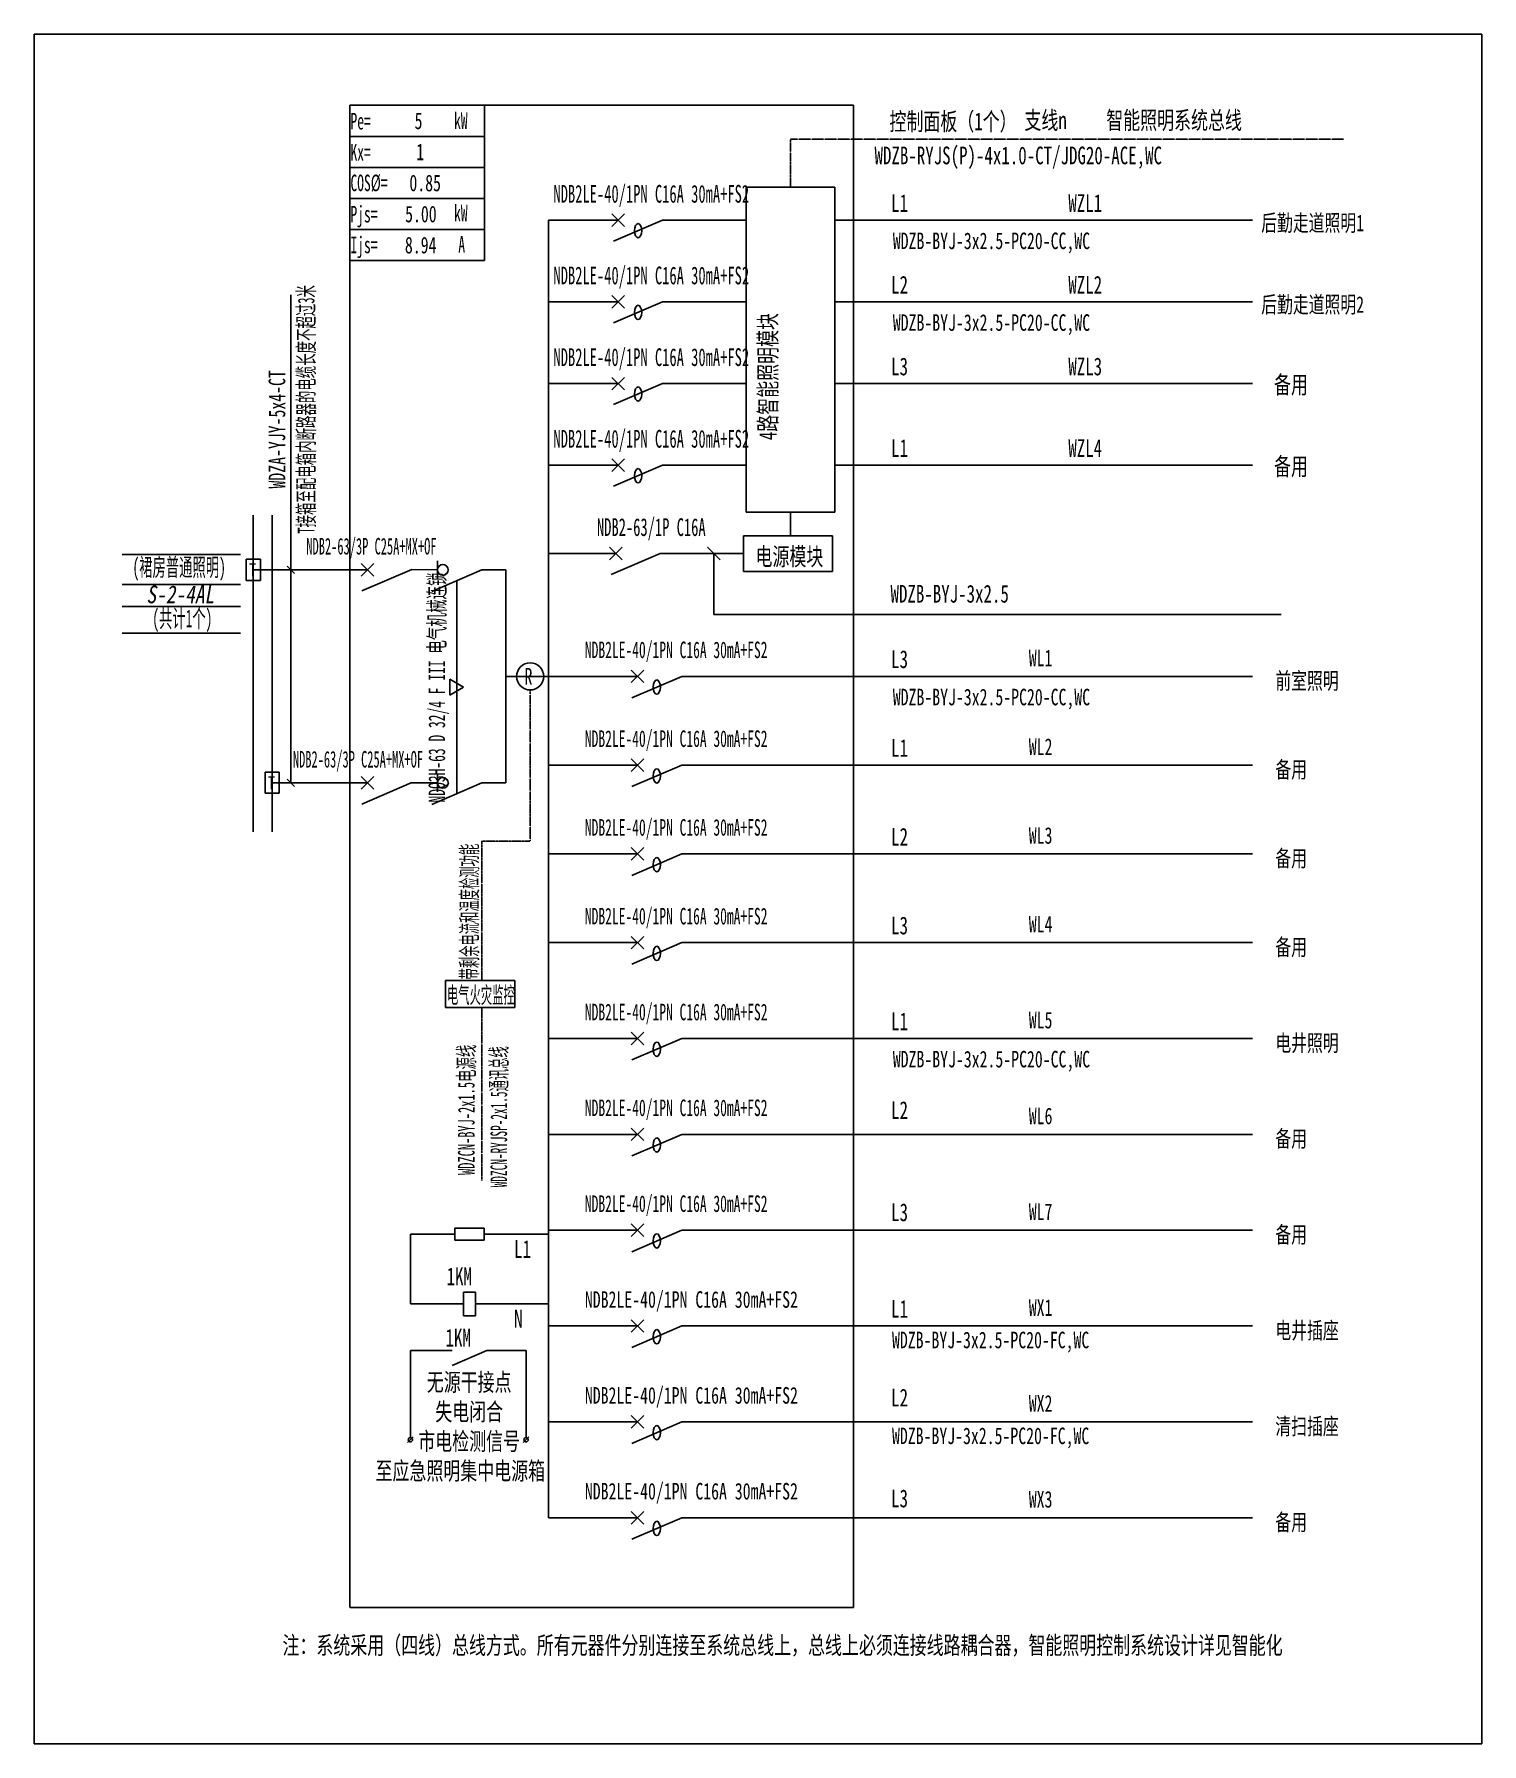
# Model space of a CAD drawing. Extents: x 262356 to 264494, y 348782 to 351308.
import ezdxf
from ezdxf.enums import TextEntityAlignment as Align

# ---------------------------------------------------------------- set-up
doc = ezdxf.new("R2010")
doc.units = 0
doc.header["$MEASUREMENT"] = 0
for name, pattern in [('DASH', [0.35, 0.25, -0.1]), ('DASHDOT', [1, 0.5, -0.25, 0, -0.25]), ('DASHDOT2', [0.5, 0.25, -0.125, 0, -0.125]), ('DASHED', [0.75, 0.5, -0.25])]:
    doc.linetypes.add(name, pattern=pattern)
for name, color, linetype in [('D_E_Eqpm(强电设备)', 100, 'Continuous'), ('D_E_Eqpm（强电设备）', 100, 'Continuous'), ('D_E_Text(强电文字)', 51, 'Continuous'), ('D_E_Text（强电文字）', 51, 'Continuous'), ('D_E_Wire(强电线缆)', 10, 'Continuous'), ('D_E_WireEm（强电应急照明线缆）', 10, 'DASHED'), ('D_E_Wire（强电线缆）', 10, 'Continuous'), ('D_El_Eqpm（弱电设备）', 100, 'Continuous'), ('D_El_Text（弱电文字）', 51, 'Continuous'), ('DQ-漏电火灾', 80, 'Continuous'), ('DQ_Eqpm', 100, 'Continuous'), ('E_E_Eqpm（强电设备）', 100, 'Continuous'), ('E_E_Wire（强电线缆）', 10, 'Continuous'), ('FL04GGFW_E72-配电箱系统图-塔楼部分$0$D_E_Text（强电文字）', 51, 'Continuous'), ('FL09U293_E72-地下室配电箱系统图$0$D_E_Eqpm（强电设备）', 100, 'Continuous'), ('系统图', 220, 'Continuous')]:
    doc.layers.add(name, color=color, linetype=linetype)
doc.styles.add('FL04GGFW_E72-配电箱系统图-塔楼部分$0$电气', font='', dxfattribs={"width": 0.7})
doc.styles.add('电气', font='', dxfattribs={"width": 0.7})
doc.styles.add('电气箱', font='simhei.ttf', dxfattribs={"width": 0.8, "oblique": 10})
doc.styles.get('FL04GGFW_E72-配电箱系统图-塔楼部分$0$电气').set_extended_font_data('SimSun')
doc.styles.get('电气').set_extended_font_data('SimSun')

msp = doc.modelspace()

# ---------------------------------------------------------------- linework, layer by layer
at = {"linetype": 'DASHED'}
for p, q in [((262822.8, 351202.5, 0), (263566.7, 351202.5, 0)), ((262822.8, 348983.5, 0), (262822.8, 351202.5, 0)), ((263566.7, 351202.5, 0), (263566.7, 348983.5, 0)), ((263566.7, 348983.5, 0), (262822.8, 348983.5, 0))]:
    msp.add_line(p, q, dxfattribs=at)
for p, q in [((262486.4, 350538.9, 0), (262661.3, 350538.9, 0)), ((262486.4, 350494.8, 0), (262661.3, 350494.8, 0)), ((262486.4, 350462, 0), (262661.3, 350462, 0)), ((262486.4, 350422.5, 0), (262661.3, 350422.5, 0))]:
    msp.add_line(p, q)
at = {"layer": 'D_E_Eqpm(强电设备)'}
for p, q in [((262839.4, 350506.9, 0), (262858, 350525.4, 0)), ((262858, 350506.9, 0), (262839.4, 350525.4, 0)), ((262839.4, 350192.2, 0), (262858, 350210.8, 0)), ((262858, 350192.2, 0), (262839.4, 350210.8, 0))]:
    msp.add_line(p, q, dxfattribs=at)
at = {"layer": 'D_E_Eqpm（强电设备）'}
for p, q in [((263538.9, 351081.5, 0), (263407.8, 351081.5, 0)), ((263407.8, 351081.5, 0), (263407.8, 350601.2, 0)), ((263538.9, 350601.2, 0), (263538.9, 351081.5, 0)), ((263407.8, 350601.2, 0), (263538.9, 350601.2, 0)), ((263404.3, 350566.5, 0), (263535.5, 350566.5, 0)), ((263404.3, 350514, 0), (263404.3, 350566.5, 0)), ((263535.5, 350566.5, 0), (263535.5, 350514, 0)), ((263017.6, 350516.2, 0), (262943.6, 350484.4, 0)), ((262952, 350503.1, 0), (262952, 350529.3, 0)), ((263535.5, 350514, 0), (263404.3, 350514, 0)), ((263238.2, 350349.6, 0), (263256.7, 350368.1, 0)), ((263256.7, 350349.6, 0), (263238.2, 350368.1, 0)), ((262990.7, 350343, 0), (262970.5, 350354.6, 0)), ((262970.5, 350354.6, 0), (262970.5, 350331.3, 0)), ((262970.5, 350331.3, 0), (262990.7, 350343, 0)), ((263313, 350358.8, 0), (263239, 350327.1, 0)), ((263238.2, 350218.4, 0), (263256.7, 350237, 0)), ((263256.7, 350218.4, 0), (263238.2, 350237, 0)), ((262952, 350188.4, 0), (262952, 350214.6, 0)), ((263313, 350227.7, 0), (263239, 350196, 0)), ((263017.6, 350201.5, 0), (262943.6, 350169.8, 0)), ((263238.2, 350087.3, 0), (263256.7, 350105.9, 0)), ((263256.7, 350087.3, 0), (263238.2, 350105.9, 0)), ((263313, 350096.6, 0), (263239, 350064.9, 0)), ((263238.2, 349956.2, 0), (263256.7, 349974.7, 0)), ((263256.7, 349956.2, 0), (263238.2, 349974.7, 0)), ((263313, 349965.5, 0), (263239, 349933.8, 0)), ((263238.2, 349814.6, 0), (263256.7, 349833.2, 0)), ((263256.7, 349814.6, 0), (263238.2, 349833.2, 0)), ((263313, 349823.9, 0), (263239, 349792.2, 0)), ((263238.2, 349673, 0), (263256.7, 349691.6, 0)), ((263256.7, 349673, 0), (263238.2, 349691.6, 0)), ((263313, 349682.3, 0), (263239, 349650.6, 0)), ((262977.5, 349543.5, 0), (263021.2, 349543.5, 0)), ((262977.5, 349526, 0), (262977.5, 349543.5, 0)), ((263021.2, 349543.5, 0), (263021.2, 349526, 0)), ((263238.2, 349531.5, 0), (263256.7, 349550, 0)), ((263256.7, 349531.5, 0), (263238.2, 349550, 0)), ((263313, 349540.7, 0), (263239, 349509, 0)), ((263021.2, 349526, 0), (262977.5, 349526, 0)), ((263008.1, 349449.4, 0), (262990.6, 349449.4, 0)), ((262990.6, 349449.4, 0), (262990.6, 349414.4, 0)), ((263008.1, 349414.4, 0), (263008.1, 349449.4, 0)), ((262990.6, 349414.4, 0), (263008.1, 349414.4, 0)), ((263238.2, 349389.9, 0), (263256.7, 349408.4, 0)), ((263256.7, 349389.9, 0), (263238.2, 349408.4, 0)), ((263313, 349399.2, 0), (263239, 349367.4, 0)), ((263025.2, 349363, 0), (262973.6, 349340.9, 0)), ((263238.2, 349248.3, 0), (263256.7, 349266.8, 0)), ((263256.7, 349248.3, 0), (263238.2, 349266.8, 0)), ((263313, 349257.6, 0), (263239, 349225.8, 0)), ((262908, 349227.1, 0), (262916.3, 349235.4, 0)), ((263078.8, 349227.1, 0), (263087.1, 349235.4, 0)), ((263238.2, 349106.7, 0), (263256.7, 349125.3, 0)), ((263256.7, 349106.7, 0), (263238.2, 349125.3, 0)), ((263313, 349116, 0), (263239, 349084.3, 0))]:
    msp.add_line(p, q, dxfattribs=at)
at = {"layer": 'D_E_Eqpm（强电设备）', "linetype": 'DASH'}
msp.add_line((262980.6, 350185.6, 0), (262980.6, 350500.3, 0), dxfattribs=at)
at = {"layer": 'D_E_Eqpm（强电设备）'}
for centre, radius in [((262960, 350516.2, 0), 7.97), ((262960, 350201.5, 0), 7.97), ((262912.2, 349231.2, 0), 3.14), ((263083, 349231.2, 0), 3.14)]:
    msp.add_circle(centre, radius, dxfattribs=at)
for centre in [(263248.4, 351017.2, 0), (263248.4, 350896.5, 0), (263248.4, 350775.9, 0), (263248.4, 350655.2, 0), (263276, 350343, 0), (263276, 350211.8, 0), (263276, 350080.7, 0), (263276, 349949.6, 0), (263276, 349808, 0), (263276, 349666.5, 0), (263276, 349524.9, 0), (263276, 349383.3, 0), (263276, 349241.7, 0), (263276, 349100.1, 0)]:
    msp.add_ellipse(centre, major_axis=(0, 10.6), ratio=0.500475, dxfattribs=at)
at = {"layer": 'D_E_Text(强电文字)', "color": 51}
for p, q in [((262735.6, 350201.5, 0), (262735.6, 350922.7, 0)), ((262730.1, 350521.6, 0), (262741, 350510.7, 0)), ((262730.1, 350206.9, 0), (262741, 350196, 0))]:
    msp.add_line(p, q, dxfattribs=at)
at = {"layer": 'D_E_Text（强电文字）'}
for p, q in [((262822.8, 351202.5, 0), (263021.6, 351202.5, 0)), ((262822.8, 351202.5, 0), (262822.8, 350973, 0)), ((263021.6, 351202.5, 0), (263021.6, 350973, 0)), ((262822.8, 351156.6, 0), (263021.6, 351156.6, 0)), ((262822.8, 351110.7, 0), (263021.6, 351110.7, 0)), ((262822.8, 351064.8, 0), (263021.6, 351064.8, 0)), ((262822.8, 351018.9, 0), (263021.6, 351018.9, 0)), ((262822.8, 350973, 0), (263021.6, 350973, 0))]:
    msp.add_line(p, q, dxfattribs=at)
at = {"layer": 'D_E_Wire(强电线缆)'}
for p, q in [((263116.3, 349116, 0), (263116.3, 351032.7, 0)), ((262680.1, 350129.3, 0), (262680.1, 350597.1, 0)), ((262680.1, 350516.2, 0), (262848.7, 350516.2, 0))]:
    msp.add_line(p, q, dxfattribs=at)
at = {"layer": 'D_E_Wire(强电线缆)', "color": 10}
for p, q in [((263116.3, 351032.7, 0), (263219, 351032.7, 0)), ((263284.6, 351032.7, 0), (263407.8, 351032.7, 0)), ((263538.9, 351032.7, 0), (264155.6, 351032.7, 0)), ((263116.3, 350912, 0), (263219, 350912, 0)), ((263284.6, 350912, 0), (263407.8, 350912, 0)), ((263538.9, 350912, 0), (264155.6, 350912, 0)), ((263116.3, 350791.4, 0), (263219, 350791.4, 0)), ((263284.6, 350791.4, 0), (263407.8, 350791.4, 0)), ((263538.9, 350791.4, 0), (264155.6, 350791.4, 0)), ((263116.3, 350670.7, 0), (263219, 350670.7, 0)), ((263284.6, 350670.7, 0), (263407.8, 350670.7, 0)), ((263538.9, 350670.7, 0), (264155.6, 350670.7, 0)), ((263116.3, 350540.2, 0), (263215.6, 350540.2, 0)), ((263281.1, 350540.2, 0), (263404.3, 350540.2, 0)), ((263313, 349965.5, 0), (263527.1, 349965.5, 0)), ((263527.1, 349965.5, 0), (264155.6, 349965.5, 0))]:
    msp.add_line(p, q, dxfattribs=at)
at = {"layer": 'D_E_Wire(强电线缆)', "linetype": 'DASH'}
for p, q in [((262708, 350129.3, 0), (262708, 350597.1, 0)), ((262708, 350201.5, 0), (262848.7, 350201.5, 0))]:
    msp.add_line(p, q, dxfattribs=at)
at = {"layer": 'D_E_WireEm（强电应急照明线缆）'}
msp.add_line((262952, 350201.5, 0), (262912.9, 350201.5, 0), dxfattribs=at)
at = {"layer": 'D_E_Wire（强电线缆）', "linetype": 'DASHDOT2'}
for p, q in [((263473.3, 351152.3, 0), (264290.3, 351152.3, 0)), ((263473.3, 351081.5, 0), (263473.3, 351152.3, 0))]:
    msp.add_line(p, q, dxfattribs=at)
at = {"layer": 'D_E_Wire（强电线缆）'}
for p, q in [((262914, 350516.7, 0), (262952, 350516.2, 0)), ((263017.6, 350516.2, 0), (263053, 350516.2, 0)), ((263053, 350201.5, 0), (263053, 350516.2, 0)), ((263053, 350358.8, 0), (263116.3, 350358.8, 0)), ((263116.3, 350358.8, 0), (263247.4, 350358.8, 0)), ((263313, 350358.8, 0), (264155.6, 350358.8, 0)), ((263116.3, 350227.7, 0), (263247.4, 350227.7, 0)), ((263313, 350227.7, 0), (264155.6, 350227.7, 0)), ((263017.6, 350201.5, 0), (263053, 350201.5, 0)), ((263116.3, 350096.6, 0), (263247.4, 350096.6, 0)), ((263313, 350096.6, 0), (264155.6, 350096.6, 0)), ((263116.3, 349965.5, 0), (263247.4, 349965.5, 0)), ((263116.3, 349823.9, 0), (263247.4, 349823.9, 0)), ((263313, 349823.9, 0), (264155.6, 349823.9, 0)), ((263116.3, 349682.3, 0), (263247.4, 349682.3, 0)), ((263313, 349682.3, 0), (264155.6, 349682.3, 0)), ((263116.3, 349540.7, 0), (263247.4, 349540.7, 0)), ((263313, 349540.7, 0), (264155.6, 349540.7, 0)), ((263116.3, 349399.2, 0), (263247.4, 349399.2, 0)), ((263313, 349399.2, 0), (264155.6, 349399.2, 0)), ((263116.3, 349257.6, 0), (263247.4, 349257.6, 0)), ((263313, 349257.6, 0), (264155.6, 349257.6, 0)), ((263116.3, 349116, 0), (263247.4, 349116, 0)), ((263313, 349116, 0), (264155.6, 349116, 0))]:
    msp.add_line(p, q, dxfattribs=at)
at = {"layer": 'D_E_Wire（强电线缆）', "ltscale": 3.5}
for p, q in [((262912.2, 349534.8, 0), (262977.5, 349534.8, 0)), ((262912.2, 349534.8, 0), (262912.2, 349431.9, 0)), ((263021.2, 349534.8, 0), (263116.3, 349534.8, 0)), ((262990.6, 349431.9, 0), (262912.2, 349431.9, 0)), ((263116.3, 349431.9, 0), (263008.1, 349431.9, 0)), ((262912.2, 349363, 0), (262973.6, 349363, 0)), ((262912.2, 349363, 0), (262912.2, 349234.4, 0)), ((263025.2, 349363, 0), (263083, 349363, 0)), ((263083, 349363, 0), (263083, 349234.4, 0))]:
    msp.add_line(p, q, dxfattribs=at)
at = {"layer": 'D_El_Eqpm（弱电设备）', "color": 3}
for p, q in [((262964.2, 349909.8, 0), (263066.3, 349909.8, 0)), ((262964.2, 349869.7, 0), (262964.2, 349909.8, 0)), ((263066.3, 349909.8, 0), (263066.3, 349869.7, 0)), ((263066.3, 349869.7, 0), (262964.2, 349869.7, 0)), ((263066.3, 349869.7, 0), (262964.2, 349869.7, 0))]:
    msp.add_line(p, q, dxfattribs=at)
at = {"layer": 'DQ-漏电火灾', "linetype": 'DASHDOT', "ltscale": 0.5}
for p, q in [((263089, 350338.8, 0), (263089, 350115.4, 0)), ((263017.4, 350115.4, 0), (263017.4, 349909.8, 0)), ((263017.4, 350115.4, 0), (263089, 350115.4, 0)), ((263017.4, 349614.3, 0), (263017.4, 349869.7, 0))]:
    msp.add_line(p, q, dxfattribs=at)
at = {"layer": 'DQ-漏电火灾', "color": 3}
msp.add_circle((263089, 350358.8, 0), 20, dxfattribs=at)
at = {"layer": 'DQ_Eqpm'}
for p, q in [((262690.6, 350532.2, 0), (262669.6, 350532.2, 0)), ((262669.6, 350532.2, 0), (262669.6, 350500.7, 0)), ((262690.6, 350500.7, 0), (262690.6, 350532.2, 0)), ((262669.6, 350500.7, 0), (262690.6, 350500.7, 0)), ((262718.5, 350217.5, 0), (262697.6, 350217.5, 0)), ((262697.6, 350217.5, 0), (262697.6, 350186.1, 0)), ((262718.5, 350186.1, 0), (262718.5, 350217.5, 0)), ((262697.6, 350186.1, 0), (262718.5, 350186.1, 0))]:
    msp.add_line(p, q, dxfattribs=at)
at = {"layer": 'E_E_Eqpm（强电设备）', "color": 100}
for p, q in [((263209.7, 351023.4, 0), (263228.3, 351041.9, 0)), ((263228.3, 351023.4, 0), (263209.7, 351041.9, 0)), ((263212.2, 351001.7, 0), (263284.6, 351032.7, 0)), ((263209.7, 350902.8, 0), (263228.3, 350921.3, 0)), ((263228.3, 350902.8, 0), (263209.7, 350921.3, 0)), ((263212.2, 350881, 0), (263284.6, 350912, 0)), ((263209.7, 350782.1, 0), (263228.3, 350800.6, 0)), ((263228.3, 350782.1, 0), (263209.7, 350800.6, 0)), ((263212.2, 350760.4, 0), (263284.6, 350791.4, 0)), ((263209.7, 350661.4, 0), (263228.3, 350680, 0)), ((263228.3, 350661.4, 0), (263209.7, 350680, 0)), ((263212.2, 350639.7, 0), (263284.6, 350670.7, 0)), ((263206.3, 350531, 0), (263224.8, 350549.5, 0)), ((263224.8, 350531, 0), (263206.3, 350549.5, 0)), ((263208.8, 350509.2, 0), (263281.1, 350540.2, 0))]:
    msp.add_line(p, q, dxfattribs=at)
at = {"layer": 'E_E_Wire（强电线缆）'}
msp.add_line((263473.3, 350601.2, 0), (263473.3, 350566.5, 0), dxfattribs=at)
at = {"layer": 'FL04GGFW_E72-配电箱系统图-塔楼部分$0$D_E_Text（强电文字）'}
for p, q in [((263369.7, 350531, 0), (263351.1, 350549.5, 0)), ((263360.4, 350540.2, 0), (263360.4, 350450.4, 0)), ((263360.4, 350450.4, 0), (264198.1, 350450.4, 0))]:
    msp.add_line(p, q, dxfattribs=at)
at = {"layer": 'FL09U293_E72-地下室配电箱系统图$0$D_E_Eqpm（强电设备）'}
for p, q in [((262914, 350516.7, 0), (262840.2, 350485, 0)), ((262914, 350202, 0), (262840.2, 350170.3, 0))]:
    msp.add_line(p, q, dxfattribs=at)
at = {"layer": '系统图', "ltscale": 9973.992009}
msp.add_lwpolyline([(262356.5, 351307.5), (264494.5, 351307.5), (264494.5, 348782), (262356.5, 348782)], close=True, dxfattribs=at)

# ---------------------------------------------------------------- texts
at = {"layer": 'D_E_Text(强电文字)', "style": 'FL04GGFW_E72-配电箱系统图-塔楼部分$0$电气', "width": 0.6}
for s, p in [('NDB2LE-40/1PN C16A 30mA+FS2', (263267.9, 351058.6, 0)), ('NDB2LE-40/1PN C16A 30mA+FS2', (263267.9, 350938, 0)), ('NDB2LE-40/1PN C16A 30mA+FS2', (263267.9, 350817.3, 0)), ('NDB2LE-40/1PN C16A 30mA+FS2', (263267.9, 350696.7, 0)), ('NDB2-63/1P C16A', (263267.9, 350566.2, 0))]:
    msp.add_text(s, height=26.223, dxfattribs=at).set_placement(p, align=Align.CENTER)
at = {"layer": 'D_E_Text(强电文字)', "color": 51, "style": 'FL04GGFW_E72-配电箱系统图-塔楼部分$0$电气', "width": 0.7}
for s, p in [('L1', (263622.1, 351044.9, 0)), ('L2', (263622.1, 350924.3, 0)), ('L3', (263622.1, 350803.6, 0)), ('L1', (263622.1, 350683, 0)), ('L3', (263622.1, 350371.1, 0)), ('L1', (263622.1, 350240, 0)), ('L2', (263622.1, 350108.8, 0)), ('L3', (263622.1, 349977.7, 0)), ('L1', (263622.1, 349836.2, 0)), ('L2', (263622.1, 349705, 0)), ('L3', (263622.1, 349554.1, 0)), ('L1', (263622.1, 349411.4, 0)), ('L2', (263622.1, 349280.3, 0)), ('L3', (263622.1, 349131.4, 0))]:
    msp.add_text(s, height=26.22, dxfattribs=at).set_placement(p)
at = {"layer": 'D_E_Text(强电文字)', "style": 'FL04GGFW_E72-配电箱系统图-塔楼部分$0$电气', "width": 0.7}
for s, height, p in [('WZL1', 26.22, (263883.8, 351044.9, 0)), ('WDZB-BYJ-3x2.5-PC20-CC,WC', 24.475, (263624.6, 350990, 0)), ('WZL2', 26.22, (263883.8, 350924.3, 0)), ('WDZB-BYJ-3x2.5-PC20-CC,WC', 24.475, (263624.6, 350869.3, 0)), ('WZL3', 26.22, (263883.8, 350803.6, 0)), ('WZL4', 26.22, (263883.8, 350683, 0)), ('WDZB-BYJ-3x2.5', 26.223, (263621.2, 350467.8, 0)), ('WDZB-BYJ-3x2.5-PC20-CC,WC', 24.475, (263624.6, 350316.1, 0)), ('WDZB-BYJ-3x2.5-PC20-CC,WC', 24.475, (263624.6, 349781.2, 0)), ('注：系统采用（四线）总线方式。所有元器件分别连接至系统总线上，总线上必须连接线路耦合器，智能照明控制系统设计详见智能化', 26.223, (262723.2, 348914.5, 0))]:
    msp.add_text(s, height=height, dxfattribs=at).set_placement(p)
at = {"layer": 'D_E_Text(强电文字)', "color": 51, "style": '电气'}
for s, width, p in [('T接箱至配电箱内断路器的电缆长度不超过3米', 0.55, (262770.3, 350569.7, 0)), ('WDZA-YJY-5x4-CT', 0.7, (262727.3, 350636.3, 0))]:
    msp.add_text(s, height=24.475, rotation=90, dxfattribs=dict(at, width=width)).set_placement(p)
at = {"layer": 'D_E_Text(强电文字)', "color": 51, "style": '电气', "width": 0.7}
for p in [(264212.7, 350776.6, 0), (264212.7, 350655.9, 0)]:
    msp.add_text('备用', height=26.22, dxfattribs=at).set_placement(p, align=Align.CENTER)
at = {"layer": 'D_E_Text（强电文字）', "linetype": 'Continuous', "style": '电气', "width": 0.6}
for s, height, p in [('Pe=', 24.48, (262823.6, 351166.8, 0)), ('kW', 24.48, (262976.6, 351167.6, 0)), ('Kx=', 24.48, (262823.6, 351120.8, 0)), ('COS%%C=', 24.48, (262823.6, 351075.6, 0)), ('Pjs=', 24.48, (262823.6, 351029.4, 0)), ('kW', 24.48, (262976.6, 351031, 0)), ('Ijs=', 24.48, (262823.6, 350984, 0)), ('A', 24.5, (262982.9, 350985, 0))]:
    msp.add_text(s, height=height, dxfattribs=at).set_placement(p)
at = {"layer": 'D_E_Text（强电文字）', "style": '电气'}
for s, height, width, p in [('5', 24.5, 0.7, (262918.3, 351167.3, 0)), ('1', 24.5, 0.7, (262920.8, 351121.4, 0)), (' 0.85', 24.48, 0.7, (262899, 351075.5, 0)), ('后勤走道照明1', 24.48, 0.7, (264168.7, 351016.5, 0)), ('后勤走道照明2', 24.48, 0.7, (264168.7, 350895.9, 0)), ('电源模块', 26.22, 0.7, (263421.8, 350522.8, 0)), ('NDB2LE-40/1PN C16A 30mA+FS2', 24.475, 0.6, (263169.8, 350385.8, 0)), ('WL1', 24.48, 0.7, (263825.4, 350373.8, 0)), ('前室照明', 24.48, 0.7, (264189.6, 350340.1, 0)), ('NDB2LE-40/1PN C16A 30mA+FS2', 24.475, 0.6, (263169.8, 350254.6, 0)), ('WL2', 24.48, 0.7, (263825.4, 350242.7, 0)), ('备用', 24.48, 0.7, (264189.6, 350209, 0)), ('NDB2LE-40/1PN C16A 30mA+FS2', 24.475, 0.6, (263169.8, 350123.5, 0)), ('WL3', 24.48, 0.7, (263825.4, 350111.6, 0)), ('备用', 24.48, 0.7, (264189.6, 350077.8, 0)), ('NDB2LE-40/1PN C16A 30mA+FS2', 24.475, 0.6, (263169.8, 349992.4, 0)), ('WL4', 24.48, 0.7, (263825.4, 349980.5, 0)), ('备用', 24.48, 0.7, (264189.6, 349946.7, 0)), ('NDB2LE-40/1PN C16A 30mA+FS2', 24.475, 0.6, (263169.8, 349850.8, 0)), ('WL5', 24.48, 0.7, (263825.4, 349838.9, 0)), ('电井照明', 24.48, 0.7, (264189.6, 349805.1, 0)), ('NDB2LE-40/1PN C16A 30mA+FS2', 24.475, 0.6, (263169.8, 349709.3, 0)), ('WL6', 24.48, 0.7, (263825.4, 349697.3, 0)), ('备用', 24.48, 0.7, (264189.6, 349663.6, 0)), ('NDB2LE-40/1PN C16A 30mA+FS2', 24.475, 0.6, (263169.8, 349567.7, 0)), ('WL7', 24.48, 0.7, (263825.4, 349555.8, 0)), ('备用', 24.48, 0.7, (264189.6, 349522, 0)), ('NDB2LE-40/1PN C16A 30mA+FS2', 24.475, 0.7, (263169.8, 349426.1, 0)), ('WX1', 24.48, 0.7, (263825.4, 349414.2, 0)), ('电井插座', 24.48, 0.7, (264189.6, 349380.4, 0)), ('WDZB-BYJ-3x2.5-PC20-FC,WC', 24.475, 0.7, (263623.4, 349366.3, 0)), ('NDB2LE-40/1PN C16A 30mA+FS2', 24.475, 0.7, (263169.8, 349284.5, 0)), ('WX2', 24.48, 0.7, (263825.4, 349272.6, 0)), ('清扫插座', 24.48, 0.7, (264189.6, 349238.8, 0)), ('WDZB-BYJ-3x2.5-PC20-FC,WC', 24.475, 0.7, (263623.4, 349224.7, 0)), ('NDB2LE-40/1PN C16A 30mA+FS2', 24.475, 0.7, (263169.8, 349142.9, 0)), ('WX3', 24.48, 0.7, (263825.4, 349131, 0)), ('备用', 24.48, 0.7, (264189.6, 349097.2, 0))]:
    msp.add_text(s, height=height, dxfattribs=dict(at, width=width)).set_placement(p)
at = {"layer": 'D_E_Text（强电文字）', "color": 200, "style": '电气', "width": 0.7}
for s, p in [('5.00', (262904.3, 351029.6, 0)), ('8.94', (262904, 350983.7, 0))]:
    msp.add_text(s, height=24.48, dxfattribs=at).set_placement(p)
at = {"layer": 'D_E_Text（强电文字）', "style": '电气'}
for s, height, width, p in [('NDB2-63/3P C25A+MX+OF', 24.475, 0.55, (262854.6, 350549.1, 0)), ('(裙房普通照明)', 26.22, 0.55, (262570.6, 350518.6, 0)), ('(共计1个)', 26.22, 0.55, (262575.3, 350442.9, 0)), ('NDB2-63/3P C25A+MX+OF', 24.475, 0.55, (262834.7, 350234.4, 0)), ('电气火灾监控', 24.48, 0.5, (263016.2, 349888.8, 0))]:
    msp.add_text(s, height=height, dxfattribs=dict(at, width=width)).set_placement(p, align=Align.MIDDLE)
at = {"layer": 'D_E_Text（强电文字）', "style": '电气箱', "oblique": 10, "width": 0.8}
msp.add_text('S-2-4AL', height=26.22, dxfattribs=at).set_placement((262572.2, 350480, 0), align=Align.MIDDLE)
at = {"layer": 'D_E_Text（强电文字）', "style": '电气', "width": 0.6}
msp.add_text('NDQ3H-63 D 32/4 F III 电气机械连锁', height=24.475, rotation=90, dxfattribs=at).set_placement((262952.3, 350342.6, 0), align=Align.MIDDLE)
at = {"layer": 'D_E_Text（强电文字）', "color": 51, "style": '电气', "width": 0.7}
for s, height, p in [('L1', 26.22, (263065.3, 349499.8, 0)), ('1KM', 26.22, (262965.6, 349459.4, 0)), ('N', 26.2, (263065.3, 349396.9, 0)), ('1KM', 26.22, (262964, 349368.9, 0))]:
    msp.add_text(s, height=height, dxfattribs=at).set_placement(p)
for s, p in [('无源干接点', (262998.9, 349316.3, 0)), ('失电闭合', (262998.9, 349272.6, 0)), ('市电检测信号', (262998.9, 349228.9, 0)), ('至应急照明集中电源箱', (262985.8, 349185.2, 0))]:
    msp.add_text(s, height=26.22, dxfattribs=at).set_placement(p, align=Align.MIDDLE_CENTER)
at = {"layer": 'D_El_Text（弱电文字）', "color": 1, "style": '电气', "width": 0.5}
msp.add_text('带剩余电流和温度检测功能', height=24.475, rotation=90, dxfattribs=at).set_placement((263011.3, 349911.2, 0))
at = {"layer": 'D_El_Text（弱电文字）', "style": '电气'}
for s, width, p in [('WDZCN-BYJ-2x1.5电源线', 0.55, (263006.9, 349622.3, 0)), ('WDZCN-RYJSP-2x1.5通讯总线', 0.5, (263054.9, 349604.1, 0))]:
    msp.add_text(s, height=24.475, rotation=90, dxfattribs=dict(at, width=width)).set_placement(p)
at = {"layer": 'DQ-漏电火灾', "color": 50, "style": '电气', "width": 0.7}
msp.add_text('R', height=24.5, dxfattribs=at).set_placement((263080.6, 350346.8, 0))
at = {"layer": 'DQ_Eqpm', "color": 51, "style": '电气', "width": 0.8}
for p in [(262673.7, 350506.6, 0), (262701.6, 350191.9, 0)]:
    msp.add_text('T', height=19.2, dxfattribs=at).set_placement(p)
at = {"layer": 'FL04GGFW_E72-配电箱系统图-塔楼部分$0$D_E_Text（强电文字）', "style": 'FL04GGFW_E72-配电箱系统图-塔楼部分$0$电气', "width": 0.7}
for s, height, p in [('控制面板（1个）', 26.22, (263619.7, 351165.5, 0)), ('支线n', 26.22, (263819, 351167.3, 0)), ('智能照明系统总线', 26.22, (263939.9, 351167.3, 0)), ('WDZB-RYJS(P)-4x1.0-CT/JDG20-ACE,WC', 26.223, (263597.6, 351115.3, 0))]:
    msp.add_text(s, height=height, dxfattribs=at).set_placement(p)
msp.add_text('4路智能照明模块', height=26.22, rotation=90, dxfattribs=at).set_placement((263453.2, 350707.8, 0))

doc.saveas('drawing.dxf')
